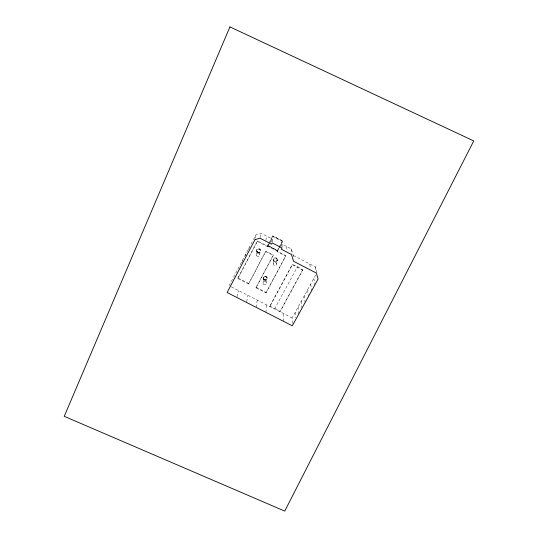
<?xml version="1.0" encoding="UTF-8"?>
<svg xmlns="http://www.w3.org/2000/svg" width="538" height="538" viewBox="0 0 538 538"><rect width="100%" height="100%" fill="white"/><g stroke="black" fill="none" stroke-linecap="round" stroke-linejoin="round"><path stroke-width="0.4" stroke-dasharray="2.69 2.02" d="M285.792 256.081L285.792 255.631L257.44 240.95L237.776 278.449L248.556 283.977L265.826 251.199L273.27 255.046L273.237 255.496L255.967 287.776L265.96 292.894L285.792 256.081L277.312 251.69L277.379 250.399L267.991 245.536L268.731 244.158M283.311 321.22L283.412 313.513M282.658 241.037L272.705 235.873L282.658 241.037L277.541 250.762L267.615 245.442L277.541 250.762M282.033 247.184L282.188 241.428L272.779 236.545L269.101 243.465M302.672 269.76L279.948 311.744L302.699 270.069L297.514 266.727L292.396 264.44L269.753 306.526L292.396 264.44M281.441 246.162L281.509 243.849L291.314 248.933L293.284 255.463L293.392 257.944M277.339 260.056A1.957 1.923 3.1 0 0 274.541 258.166A1.957 1.923 3.1 0 0 274.272 261.481A1.957 1.923 3.1 0 0 277.339 260.056L277.346 259.888A1.957 1.917 3.1 0 0 274.548 258.005A1.957 1.917 3.1 0 0 274.286 261.313A1.957 1.917 3.1 0 0 277.346 259.888M276.794 264.252A1.681 1.648 3.2 0 0 274.387 262.631A1.681 1.648 3.2 0 0 274.165 265.476A1.681 1.648 3.2 0 0 276.794 264.252L277.023 260.029A1.641 1.607 3.1 0 0 274.676 258.448A1.641 1.607 3.1 0 0 274.454 261.226A1.641 1.607 3.1 0 0 277.023 260.029M273.439 263.99L273.748 259.773M265.873 312.309L266.552 304.891M272.268 242.12L272.779 236.545M271.744 241.918L272.026 238.933L260.89 233.156L256.041 234.595L252.625 241.071M265.96 292.894L285.792 255.631M266.384 283.183L266.882 278.341M257.44 240.95L257.366 241.36L267.85 246.787L267.991 245.536M263.048 282.921L263.627 278.085M265.866 240.446L266.465 236.041M256.216 307.373L257.218 300.11M255.967 287.776L273.27 255.046M259.578 254.837L260.224 250.843M260.123 237.466L260.89 233.156M256.216 254.575L256.942 250.587M246.686 301.643L247.863 295.328M248.556 283.977L265.826 251.199M255.281 238.226L256.041 234.595M248.67 249.888L249.228 247.527M237.023 296.707L238.495 290.533M245.315 256.101L245.846 253.949M241.898 262.584L242.47 260.352M229.107 285.732L252.248 241.791M237.776 278.449L257.366 241.36M267.594 245.61L268.401 243.97M268.771 243.405L272.705 235.873M267.85 246.787L269.37 243.929M269.746 243.216L272.026 238.933M277.265 250.621L278.859 247.641M279.229 246.949L282.188 241.428M277.312 251.69L279.222 248.126M279.599 247.413L281.509 243.849M269.78 306.162L274.898 308.308L297.514 266.727M292.221 323.446L292.08 317.951L315.84 274.797M237.91 277.938L248.657 283.452M256.048 287.245L266.014 292.356M231.273 286.835L292.08 317.951M292.403 264.743L302.699 270.069M265.772 251.636L273.237 255.496M293.284 255.463L315.295 266.868L317.023 272.652M274.898 308.308L279.962 311.368M315.295 266.868L316.068 271.502M313.869 278.381L314.838 284.945M309.807 264.017L310.426 268.583M310.722 284.091L311.583 290.843M307.588 289.78L308.254 295.947M304.468 295.449L305.107 302.571M301.354 301.105L301.825 307.601M298.254 306.741L298.671 314.226M295.16 312.356L295.382 317.723M291.314 248.933L291.468 253.714M286.411 246.391L286.418 250.311M263.445 284.104A1.675 1.627 6.4 0 0 266.297 283.6A1.675 1.627 6.4 0 0 264.407 281.448A1.675 1.627 6.4 0 0 263.445 284.104M256.619 255.785A1.688 1.654 10.1 0 0 259.491 255.261A1.688 1.654 10.1 0 0 257.581 253.082A1.688 1.654 10.1 0 0 256.619 255.785M263.997 279.43A1.634 1.594 6.4 0 0 266.774 278.933A1.634 1.594 6.4 0 0 264.931 276.828A1.634 1.594 6.4 0 0 263.997 279.43M257.339 251.764A1.648 1.614 10.2 0 0 260.136 251.253A1.648 1.614 10.2 0 0 258.274 249.121A1.648 1.614 10.2 0 0 257.339 251.764M257.097 251.966A1.964 1.93 10.2 0 0 260.439 251.36A1.964 1.93 10.2 0 0 258.22 248.812A1.964 1.93 10.2 0 0 257.097 251.966M263.761 279.625A1.95 1.903 6.4 0 0 267.077 279.034A1.95 1.903 6.4 0 0 264.871 276.525A1.95 1.903 6.4 0 0 263.761 279.625M263.781 279.444A1.95 1.896 6.3 0 0 267.09 278.852A1.95 1.896 6.3 0 0 264.898 276.344A1.95 1.896 6.3 0 0 263.781 279.444M264.017 279.242A1.634 1.594 6.3 0 0 266.794 278.745A1.634 1.594 6.3 0 0 264.952 276.646A1.634 1.594 6.3 0 0 264.017 279.242M257.13 251.804A1.964 1.923 10.2 0 0 260.459 251.199A1.964 1.923 10.2 0 0 258.247 248.657A1.964 1.923 10.2 0 0 257.13 251.804"/><path stroke-width="0.81" d="M229.928 26.9L64.244 416.325L284.743 511.1L473.756 140.922L229.928 26.9M254.978 239.679L227.123 292.511L292.289 325.799L318.106 279.02L316.324 273.048L293.54 261.253L291.495 254.508L281.347 249.249L282.013 248.005L272.194 242.92L271.529 244.165L259.995 238.186L254.978 239.679"/></g></svg>
